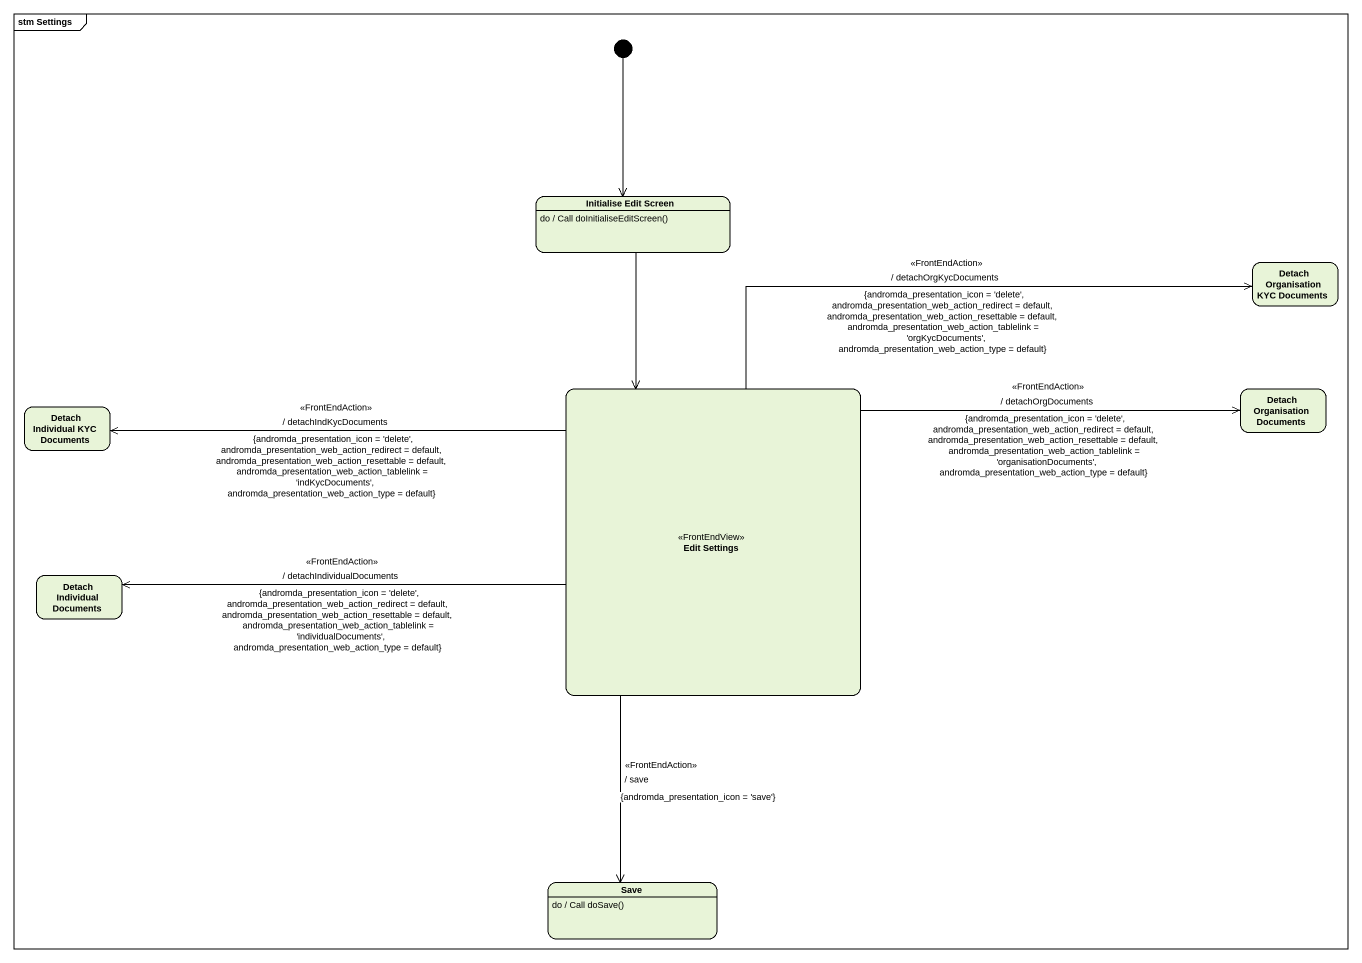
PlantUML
@startuml
mainframe stm Settings
hide empty description
state "Initialise Edit Screen" as Initialise_Edit_Screen
Initialise_Edit_Screen : do / Call doInitialiseEditScreen()
state "Detach Organisation KYC Documents" as Detach_Organisation_KYC
state "Detach Individual KYC Documents" as Detach_Individual_KYC
state "Edit Settings" as Edit_Settings <<FrontEndView>>
state "Detach Organisation Documents" as Detach_Organisation
state "Detach Individual Documents" as Detach_Individual_Documents
state Save
Save : do / Call doSave()
[*] --> Initialise_Edit_Screen
Initialise_Edit_Screen --> Edit_Settings
Edit_Settings -right-> Detach_Organisation_KYC : <<FrontEndAction>>\n/ detachOrgKycDocuments\n{andromda_presentation_icon = 'delete', andromda_presentation_web_action_redirect = default, andromda_presentation_web_action_resettable = default, andromda_presentation_web_action_tablelink = 'orgKycDocuments', andromda_presentation_web_action_type = default}
Edit_Settings -left-> Detach_Individual_KYC : <<FrontEndAction>>\n/ detachIndKycDocuments\n{andromda_presentation_icon = 'delete', andromda_presentation_web_action_redirect = default, andromda_presentation_web_action_resettable = default, andromda_presentation_web_action_tablelink = 'indKycDocuments', andromda_presentation_web_action_type = default}
Edit_Settings -right-> Detach_Organisation : <<FrontEndAction>>\n/ detachOrgDocuments\n{andromda_presentation_icon = 'delete', andromda_presentation_web_action_redirect = default, andromda_presentation_web_action_resettable = default, andromda_presentation_web_action_tablelink = 'organisationDocuments', andromda_presentation_web_action_type = default}
Edit_Settings -left-> Detach_Individual_Documents : <<FrontEndAction>>\n/ detachIndividualDocuments\n{andromda_presentation_icon = 'delete', andromda_presentation_web_action_redirect = default, andromda_presentation_web_action_resettable = default, andromda_presentation_web_action_tablelink = 'individualDocuments', andromda_presentation_web_action_type = default}
Edit_Settings --> Save : <<FrontEndAction>>\n/ save\n{andromda_presentation_icon = 'save'}
@enduml
